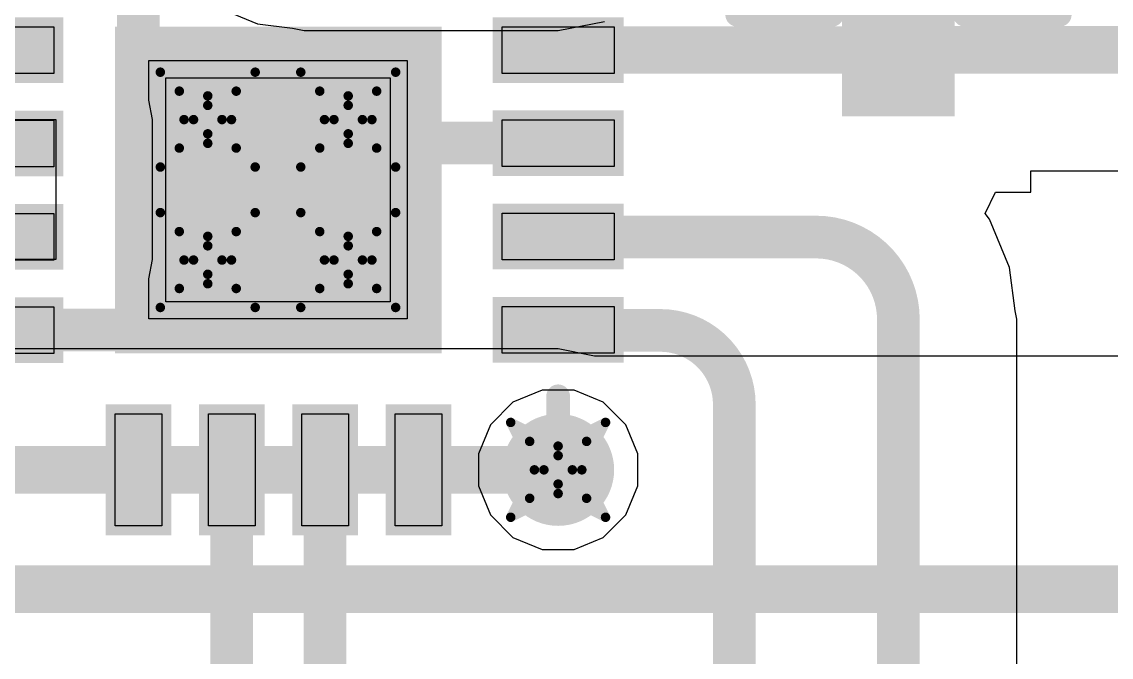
# Model space of a CAD drawing. Header units: inches. Extents: x -2 to 5376, y -4 to 5426.
# Drawn here: x 60.96 to 66.79, y 81.5 to 84.9 of the extents above; entities that cross this region are included whole.
import ezdxf

# ---------------------------------------------------------------- set-up
doc = ezdxf.new("R2010")
doc.units = ezdxf.units.IN
for name, color, linetype in [('Bottom Layer', 5, 'Continuous'), ('Drill Drawing', 1, 'Continuous'), ('Layer 1', 16, 'Continuous'), ('Layer 2', 76, 'Continuous'), ('Top Layer', 1, 'Continuous'), ('Top Overlay', 2, 'Continuous'), ('Top Paste', 8, 'Continuous'), ('Top Solder', 216, 'Continuous'), ('Via Holes', 16, 'Continuous')]:
    doc.layers.add(name, color=color, linetype=linetype)

# ---------------------------------------------------------------- blocks, each defined once
blk = doc.blocks.new('VQFN_16_3_3__25')
at = {"layer": 'Top Layer'}
for points in [[(-0.8729, 1.8), (-0.6229, 1.8), (-0.6229, 1.2), (-0.8729, 1.2)], [(-0.373, 1.8), (-0.123, 1.8), (-0.123, 1.2), (-0.373, 1.2)], [(0.1271, 1.8), (0.3771, 1.8), (0.3771, 1.2), (0.1271, 1.2)], [(0.627, 1.8), (0.877, 1.8), (0.877, 1.2), (0.627, 1.2)], [(-1.8, 0.6234), (-1.8, 0.8734), (-1.2, 0.8734), (-1.2, 0.6234)], [(1.8, 0.8734), (1.8, 0.6234), (1.2, 0.6234), (1.2, 0.8734)], [(-0.7501, 0.7499), (0.7499, 0.7499), (0.7499, -0.7501), (-0.7501, -0.7501)], [(-1.8, 0.1235), (-1.8, 0.3735), (-1.2, 0.3735), (-1.2, 0.1235)], [(1.8, 0.3751), (1.8, 0.1251), (1.2, 0.1251), (1.2, 0.3751)], [(-1.8, -0.3766), (-1.8, -0.1266), (-1.2, -0.1266), (-1.2, -0.3766)], [(1.8, -0.1251), (1.8, -0.3751), (1.2, -0.3751), (1.2, -0.1251)], [(-1.8, -0.8765), (-1.8, -0.6265), (-1.2, -0.6265), (-1.2, -0.8765)], [(1.8, -0.6249), (1.8, -0.8749), (1.2, -0.8749), (1.2, -0.6249)], [(-0.6229, -1.8), (-0.8729, -1.8), (-0.8729, -1.2), (-0.6229, -1.2)], [(-0.123, -1.8), (-0.373, -1.8), (-0.373, -1.2), (-0.123, -1.2)], [(0.3771, -1.8), (0.1271, -1.8), (0.1271, -1.2), (0.3771, -1.2)], [(0.877, -1.8), (0.627, -1.8), (0.627, -1.2), (0.877, -1.2)]]:
    blk.add_hatch(color=1, dxfattribs=at).paths.add_polyline_path(points)
at = {"layer": 'Top Solder'}
for points in [[(-0.9237, 1.8508), (-0.5721, 1.8508), (-0.5721, 1.1492), (-0.9237, 1.1492)], [(-0.4238, 1.8508), (-0.0722, 1.8508), (-0.0722, 1.1492), (-0.4238, 1.1492)], [(0.0763, 1.8508), (0.4279, 1.8508), (0.4279, 1.1492), (0.0763, 1.1492)], [(0.5762, 1.8508), (0.9278, 1.8508), (0.9278, 1.1492), (0.5762, 1.1492)], [(-1.8508, 0.5726), (-1.8508, 0.9242), (-1.1492, 0.9242), (-1.1492, 0.5726)], [(1.8508, 0.9242), (1.8508, 0.5726), (1.1492, 0.5726), (1.1492, 0.9242)], [(-0.8009, 0.8007), (0.8007, 0.8007), (0.8007, -0.8009), (-0.8009, -0.8009)], [(-1.8508, 0.0727), (-1.8508, 0.4243), (-1.1492, 0.4243), (-1.1492, 0.0727)], [(1.8508, 0.4259), (1.8508, 0.0743), (1.1492, 0.0743), (1.1492, 0.4259)], [(-1.8508, -0.4274), (-1.8508, -0.0758), (-1.1492, -0.0758), (-1.1492, -0.4274)], [(1.8508, -0.0743), (1.8508, -0.4259), (1.1492, -0.4259), (1.1492, -0.0743)], [(-1.8508, -0.9273), (-1.8508, -0.5757), (-1.1492, -0.5757), (-1.1492, -0.9273)], [(1.8508, -0.5741), (1.8508, -0.9257), (1.1492, -0.9257), (1.1492, -0.5741)], [(-0.5721, -1.8508), (-0.9237, -1.8508), (-0.9237, -1.1492), (-0.5721, -1.1492)], [(-0.0722, -1.8508), (-0.4238, -1.8508), (-0.4238, -1.1492), (-0.0722, -1.1492)], [(0.4279, -1.8508), (0.0763, -1.8508), (0.0763, -1.1492), (0.4279, -1.1492)], [(0.9278, -1.8508), (0.5762, -1.8508), (0.5762, -1.1492), (0.9278, -1.1492)]]:
    blk.add_hatch(color=216, dxfattribs=at).paths.add_polyline_path(points)
at = {"layer": 'Top Overlay', "const_width": 0.127}
for points in [[(-1.4999, 1.1046), (-1.4999, 1.4999)], [(-1.4999, 1.4999), (-1.1041, 1.4999)], [(1.1082, 1.4999), (1.5001, 1.4999)], [(1.5001, 1.1046), (1.5001, 1.4999)], [(-2.0334, 0.85), (-1.9318, 0.7484)], [(-2.0334, 0.6468), (-2.0334, 0.85)], [(-2.0334, 0.6468), (-1.9318, 0.7484)], [(-1.4999, -1.5001), (-1.4999, -1.1076)], [(1.5001, -1.5001), (1.5001, -1.1061)], [(-1.4999, -1.5001), (-1.1041, -1.5001)], [(1.1082, -1.5001), (1.5001, -1.5001)]]:
    blk.add_lwpolyline(points, dxfattribs=at)
at = {"layer": 'Top Overlay', "const_width": 0.0635}
for points in [[(-1.5316, 1.4999, 1), (-1.4681, 1.4999, 1)], [(-1.5316, 1.4999, 1), (-1.4681, 1.4999, 1)], [(-1.1358, 1.4999, 1), (-1.0723, 1.4999, 1)], [(1.0765, 1.4999, 1), (1.14, 1.4999, 1)], [(1.4684, 1.4999, 1), (1.5319, 1.4999, 1)], [(1.4684, 1.4999, 1), (1.5319, 1.4999, 1)], [(-1.5316, 1.1046, 1), (-1.4681, 1.1046, 1)], [(1.4684, 1.1046, 1), (1.5319, 1.1046, 1)], [(-2.0651, 0.85, 1), (-2.0016, 0.85, 1)], [(-2.0651, 0.85, 1), (-2.0016, 0.85, 1)], [(-1.9635, 0.7484, 1), (-1.9, 0.7484, 1)], [(-1.9635, 0.7484, 1), (-1.9, 0.7484, 1)], [(-2.0651, 0.6468, 1), (-2.0016, 0.6468, 1)], [(-2.0651, 0.6468, 1), (-2.0016, 0.6468, 1)], [(-1.5316, -1.1076, 1), (-1.4681, -1.1076, 1)], [(1.4684, -1.1061, 1), (1.5319, -1.1061, 1)], [(-1.5316, -1.5001, 1), (-1.4681, -1.5001, 1)], [(-1.5316, -1.5001, 1), (-1.4681, -1.5001, 1)], [(-1.1358, -1.5001, 1), (-1.0723, -1.5001, 1)], [(1.0765, -1.5001, 1), (1.14, -1.5001, 1)], [(1.4684, -1.5001, 1), (1.5319, -1.5001, 1)], [(1.4684, -1.5001, 1), (1.5319, -1.5001, 1)]]:
    blk.add_lwpolyline(points, format="xyb", close=True, dxfattribs=at)
at = {"layer": 'Top Paste'}
for p, q in [((-0.8729, 1.8), (-0.8729, 1.8)), ((-0.8729, 1.8), (-0.6229, 1.8)), ((-0.8729, 1.2), (-0.8729, 1.8)), ((-0.6229, 1.8), (-0.6229, 1.2)), ((-0.3729, 1.8), (-0.3729, 1.8)), ((-0.3729, 1.8), (-0.1229, 1.8)), ((-0.3729, 1.2), (-0.3729, 1.8)), ((-0.1229, 1.8), (-0.1229, 1.2)), ((0.1271, 1.8), (0.1271, 1.8)), ((0.1271, 1.8), (0.3771, 1.8)), ((0.1271, 1.2), (0.1271, 1.8)), ((0.3771, 1.8), (0.3771, 1.2)), ((0.6271, 1.8), (0.6271, 1.8)), ((0.6271, 1.8), (0.8771, 1.8)), ((0.6271, 1.2), (0.6271, 1.8)), ((0.8771, 1.8), (0.8771, 1.2)), ((-0.6229, 1.2), (-0.8729, 1.2)), ((-0.1229, 1.2), (-0.3729, 1.2)), ((0.3771, 1.2), (0.1271, 1.2)), ((0.8771, 1.2), (0.6271, 1.2)), ((-1.7999, 0.6235), (-1.7999, 0.8735)), ((-1.7999, 0.8735), (-1.1999, 0.8735)), ((-1.1999, 0.8735), (-1.1999, 0.6235)), ((1.2, 0.6235), (1.2, 0.8735)), ((1.2, 0.8735), (1.8, 0.8735)), ((1.8, 0.8735), (1.8, 0.8735)), ((1.8, 0.8735), (1.8, 0.6235)), ((-1.7999, 0.6235), (-1.7999, 0.6235)), ((-1.1999, 0.6235), (-1.7999, 0.6235)), ((-0.6, 0.6), (-0.6, 0.6)), ((-0.6, 0.6), (0.6, 0.6)), ((-0.6, -0.6), (-0.6, 0.6)), ((0.6, 0.6), (0.6, -0.6)), ((1.8, 0.6235), (1.2, 0.6235)), ((-1.8, 0.1235), (-1.8, 0.3735)), ((-1.8, 0.3735), (-1.2, 0.3735)), ((-1.2, 0.3735), (-1.2, 0.1235)), ((1.2, 0.125), (1.2, 0.375)), ((1.2, 0.375), (1.8, 0.375)), ((1.8, 0.375), (1.8, 0.375)), ((1.8, 0.375), (1.8, 0.125)), ((-1.8, 0.1235), (-1.8, 0.1235)), ((-1.2, 0.1235), (-1.8, 0.1235)), ((1.8, 0.125), (1.2, 0.125)), ((-1.7999, -0.3765), (-1.7999, -0.1265)), ((-1.7999, -0.1265), (-1.1999, -0.1265)), ((-1.1999, -0.1265), (-1.1999, -0.3765)), ((1.2, -0.375), (1.2, -0.125)), ((1.2, -0.125), (1.8, -0.125)), ((1.8, -0.125), (1.8, -0.125)), ((1.8, -0.125), (1.8, -0.375)), ((-1.7999, -0.3765), (-1.7999, -0.3765)), ((-1.1999, -0.3765), (-1.7999, -0.3765)), ((1.8, -0.375), (1.2, -0.375)), ((-1.7999, -0.8765), (-1.7999, -0.6265)), ((-1.7999, -0.6265), (-1.1999, -0.6265)), ((-1.1999, -0.6265), (-1.1999, -0.8765)), ((0.6, -0.6), (-0.6, -0.6)), ((1.2, -0.875), (1.2, -0.625)), ((1.2, -0.625), (1.8, -0.625)), ((1.8, -0.625), (1.8, -0.625)), ((1.8, -0.625), (1.8, -0.875)), ((1.8, -0.875), (1.2, -0.875)), ((-1.7999, -0.8765), (-1.7999, -0.8765)), ((-1.1999, -0.8765), (-1.7999, -0.8765)), ((-0.8729, -1.8), (-0.8729, -1.2)), ((-0.8729, -1.2), (-0.6229, -1.2)), ((-0.6229, -1.2), (-0.6229, -1.8)), ((-0.3729, -1.8), (-0.3729, -1.2)), ((-0.3729, -1.2), (-0.1229, -1.2)), ((-0.1229, -1.2), (-0.1229, -1.8)), ((0.1271, -1.8), (0.1271, -1.2)), ((0.1271, -1.2), (0.3771, -1.2)), ((0.3771, -1.2), (0.3771, -1.8)), ((0.6271, -1.8), (0.6271, -1.2)), ((0.6271, -1.2), (0.8771, -1.2)), ((0.8771, -1.2), (0.8771, -1.8)), ((-0.6229, -1.8), (-0.8729, -1.8)), ((-0.6229, -1.8), (-0.6229, -1.8)), ((-0.1229, -1.8), (-0.3729, -1.8)), ((-0.1229, -1.8), (-0.1229, -1.8)), ((0.3771, -1.8), (0.1271, -1.8)), ((0.3771, -1.8), (0.3771, -1.8)), ((0.8771, -1.8), (0.6271, -1.8)), ((0.8771, -1.8), (0.8771, -1.8))]:
    blk.add_line(p, q, dxfattribs=at)
blk = doc.blocks.new('SOT_523_89')
at = {"layer": 'Top Layer'}
for points in [[(-0.2, 0.9), (0.2, 0.9), (0.2, 0.39), (-0.2, 0.39)], [(-0.7, -0.39), (-0.3, -0.39), (-0.3, -0.9), (-0.7, -0.9)], [(0.3, -0.39), (0.7, -0.39), (0.7, -0.9), (0.3, -0.9)]]:
    blk.add_hatch(color=1, dxfattribs=at).paths.add_polyline_path(points)
at = {"layer": 'Top Paste'}
for points in [[(-0.2, 0.9), (0.2, 0.9), (0.2, 0.39), (-0.2, 0.39)], [(-0.7, -0.39), (-0.3, -0.39), (-0.3, -0.9), (-0.7, -0.9)], [(0.3, -0.39), (0.7, -0.39), (0.7, -0.9), (0.3, -0.9)]]:
    blk.add_hatch(color=8, dxfattribs=at).paths.add_polyline_path(points)
at = {"layer": 'Top Solder'}
for points in [[(-0.3016, 1.0016), (0.3016, 1.0016), (0.3016, 0.2884), (-0.3016, 0.2884)], [(-0.8016, -0.2884), (-0.1984, -0.2884), (-0.1984, -1.0016), (-0.8016, -1.0016)], [(0.1984, -0.2884), (0.8016, -0.2884), (0.8016, -1.0016), (0.1984, -1.0016)]]:
    blk.add_hatch(color=216, dxfattribs=at).paths.add_polyline_path(points)
at = {"layer": 'Top Overlay', "const_width": 0.127}
for points in [[(-0.3556, 0.4572), (-0.8636, 0.4572)], [(-0.8636, 0.4572), (-0.8636, -0.2286)], [(0.8636, 0.4572), (0.3556, 0.4572)], [(0.8636, 0.4572), (0.8636, -0.2286)], [(0.1016, -0.4318), (-0.1016, -0.4318)], [(-0.9652, -0.508), (-0.9652, -0.762)], [(-0.8382, -0.635), (-0.9652, -0.508)], [(-0.8382, -0.635), (-0.9652, -0.762)]]:
    blk.add_lwpolyline(points, dxfattribs=at)
at = {"layer": 'Top Overlay', "const_width": 0.0635}
for points in [[(-0.8953, 0.4572, 1), (-0.8318, 0.4572, 1)], [(-0.8953, 0.4572, 1), (-0.8318, 0.4572, 1)], [(-0.3873, 0.4572, 1), (-0.3238, 0.4572, 1)], [(0.3238, 0.4572, 1), (0.3873, 0.4572, 1)], [(0.8318, 0.4572, 1), (0.8953, 0.4572, 1)], [(0.8318, 0.4572, 1), (0.8953, 0.4572, 1)], [(-0.8953, -0.2286, 1), (-0.8318, -0.2286, 1)], [(0.8318, -0.2286, 1), (0.8953, -0.2286, 1)], [(-0.1333, -0.4318, 1), (-0.0698, -0.4318, 1)], [(0.0698, -0.4318, 1), (0.1333, -0.4318, 1)], [(-0.997, -0.508, 1), (-0.9334, -0.508, 1)], [(-0.997, -0.508, 1), (-0.9334, -0.508, 1)], [(-0.87, -0.635, 1), (-0.8065, -0.635, 1)], [(-0.87, -0.635, 1), (-0.8065, -0.635, 1)], [(-0.997, -0.762, 1), (-0.9334, -0.762, 1)], [(-0.997, -0.762, 1), (-0.9334, -0.762, 1)]]:
    blk.add_lwpolyline(points, format="xyb", close=True, dxfattribs=at)

msp = doc.modelspace()

# ---------------------------------------------------------------- hatches: boundary and pattern name
at = {"layer": 'Bottom Layer'}
h = msp.add_hatch(color=5, dxfattribs=at)
edge = h.paths.add_edge_path()
edge.add_arc((61.9537, 84.3761), 0.3, 0, 360)
h = msp.add_hatch(color=5, dxfattribs=at)
edge = h.paths.add_edge_path()
edge.add_arc((62.7058, 84.3761), 0.3, 0, 360)
h = msp.add_hatch(color=5, dxfattribs=at)
edge = h.paths.add_edge_path()
edge.add_arc((61.9537, 83.6239), 0.3, 0, 360)
h = msp.add_hatch(color=5, dxfattribs=at)
edge = h.paths.add_edge_path()
edge.add_arc((62.7058, 83.6239), 0.3, 0, 360)
h = msp.add_hatch(color=5, dxfattribs=at)
edge = h.paths.add_edge_path()
edge.add_arc((63.83, 82.5001), 0.3, 0, 360)
at = {"layer": 'Layer 1'}
h = msp.add_hatch(color=16, dxfattribs=at)
edge = h.paths.add_edge_path()
edge.add_arc((61.9537, 84.3761), 0.3, 0, 360)
h = msp.add_hatch(color=16, dxfattribs=at)
edge = h.paths.add_edge_path()
edge.add_arc((62.7058, 84.3761), 0.3, 0, 360)
h = msp.add_hatch(color=16, dxfattribs=at)
edge = h.paths.add_edge_path()
edge.add_arc((61.9537, 83.6239), 0.3, 0, 360)
h = msp.add_hatch(color=16, dxfattribs=at)
edge = h.paths.add_edge_path()
edge.add_arc((62.7058, 83.6239), 0.3, 0, 360)
h = msp.add_hatch(color=16, dxfattribs=at)
edge = h.paths.add_edge_path()
edge.add_arc((63.83, 82.5001), 0.3, 0, 360)
at = {"layer": 'Layer 2'}
h = msp.add_hatch(color=76, dxfattribs=at)
edge = h.paths.add_edge_path()
edge.add_arc((61.9537, 84.3761), 0.3, 0, 360)
h = msp.add_hatch(color=76, dxfattribs=at)
edge = h.paths.add_edge_path()
edge.add_arc((62.7058, 84.3761), 0.3, 0, 360)
h = msp.add_hatch(color=76, dxfattribs=at)
edge = h.paths.add_edge_path()
edge.add_arc((61.9537, 83.6239), 0.3, 0, 360)
h = msp.add_hatch(color=76, dxfattribs=at)
edge = h.paths.add_edge_path()
edge.add_arc((62.7058, 83.6239), 0.3, 0, 360)
h = msp.add_hatch(color=76, dxfattribs=at)
edge = h.paths.add_edge_path()
edge.add_arc((63.83, 82.5001), 0.3, 0, 360)
at = {"layer": 'Top Layer'}
msp.add_hatch(color=1, dxfattribs=at).paths.add_polyline_path([(61.457, 83.1237), (63.2068, 83.1237), (63.2068, 84.8735), (61.457, 84.8735)])
h = msp.add_hatch(color=1, dxfattribs=at)
edge = h.paths.add_edge_path()
edge.add_arc((61.9537, 84.3761), 0.3, 0, 360)
h = msp.add_hatch(color=1, dxfattribs=at)
edge = h.paths.add_edge_path()
edge.add_arc((62.7058, 84.3761), 0.3, 0, 360)
h = msp.add_hatch(color=1, dxfattribs=at)
edge = h.paths.add_edge_path()
edge.add_arc((61.9537, 83.6239), 0.3, 0, 360)
h = msp.add_hatch(color=1, dxfattribs=at)
edge = h.paths.add_edge_path()
edge.add_arc((62.7058, 83.6239), 0.3, 0, 360)
h = msp.add_hatch(color=1, dxfattribs=at)
edge = h.paths.add_edge_path()
edge.add_arc((63.83, 82.5001), 0.3, 0, 360)
at = {"layer": 'Via Holes'}
h = msp.add_hatch(color=7, dxfattribs=at)
edge = h.paths.add_edge_path()
edge.add_arc((61.9537, 84.3761), 0.15, 0, 360)
h = msp.add_hatch(color=7, dxfattribs=at)
edge = h.paths.add_edge_path()
edge.add_arc((62.7058, 84.3761), 0.15, 0, 360)
h = msp.add_hatch(color=7, dxfattribs=at)
edge = h.paths.add_edge_path()
edge.add_arc((61.9537, 83.6239), 0.15, 0, 360)
h = msp.add_hatch(color=7, dxfattribs=at)
edge = h.paths.add_edge_path()
edge.add_arc((62.7058, 83.6239), 0.15, 0, 360)
h = msp.add_hatch(color=7, dxfattribs=at)
edge = h.paths.add_edge_path()
edge.add_arc((63.83, 82.5001), 0.15, 0, 360)

# ---------------------------------------------------------------- linework, layer by layer
at = {"layer": 'Bottom Layer'}
for p, q in [((61.9868, 84.9861), (62.2196, 84.8897)), ((62.2196, 84.8897), (62.4072, 84.865)), ((63.83, 84.8526), (64.0778, 84.9019)), ((62.4072, 84.865), (62.4694, 84.8526)), ((62.4694, 84.8526), (63.83, 84.8526)), ((63.83, 83.1475), (53.2944, 83.1475)), ((64.0245, 83.1088), (63.83, 83.1475)), ((64.568, 83.1088), (64.0245, 83.1088)), ((69.3576, 83.1088), (64.568, 83.1088))]:
    msp.add_line(p, q, dxfattribs=at)
at = {"layer": 'Bottom Layer', "const_width": 0.254}
for points in [[(53.2944, 82.5), (63.83, 82.5)], [(57.1039, 81.861), (69.5249, 81.861)]]:
    msp.add_lwpolyline(points, dxfattribs=at)
at = {"layer": 'Bottom Layer', "const_width": 0.127}
msp.add_lwpolyline([(63.7665, 82.5, 1), (63.8935, 82.5, 1)], format="xyb", close=True, dxfattribs=at)
at = {"layer": 'Drill Drawing', "const_width": 0.0508}
for points in [[(61.6997, 84.6301), (61.9537, 84.5031)], [(61.6997, 84.6301), (61.8267, 84.3761)], [(61.9537, 84.5031), (62.2077, 84.6301)], [(62.0807, 84.3761), (62.2077, 84.6301)], [(62.4518, 84.6301), (62.7058, 84.5031)], [(62.4518, 84.6301), (62.5788, 84.3761)], [(62.7058, 84.5031), (62.9598, 84.6301)], [(62.8328, 84.3761), (62.9598, 84.6301)], [(61.8013, 84.5285), (61.9537, 84.4523)], [(61.8013, 84.5285), (61.8775, 84.3761)], [(61.9537, 84.4523), (62.1061, 84.5285)], [(62.0299, 84.3761), (62.1061, 84.5285)], [(62.5534, 84.5285), (62.7058, 84.4523)], [(62.5534, 84.5285), (62.6296, 84.3761)], [(62.7058, 84.4523), (62.8582, 84.5285)], [(62.782, 84.3761), (62.8582, 84.5285)], [(61.6997, 84.1221), (61.8267, 84.3761)], [(61.8013, 84.2237), (61.8775, 84.3761)], [(62.0299, 84.3761), (62.1061, 84.2237)], [(62.0807, 84.3761), (62.2077, 84.1221)], [(62.4518, 84.1221), (62.5788, 84.3761)], [(62.5534, 84.2237), (62.6296, 84.3761)], [(62.782, 84.3761), (62.8582, 84.2237)], [(62.8328, 84.3761), (62.9598, 84.1221)], [(61.8013, 84.2237), (61.9537, 84.2999)], [(61.9537, 84.2999), (62.1061, 84.2237)], [(62.5534, 84.2237), (62.7058, 84.2999)], [(62.7058, 84.2999), (62.8582, 84.2237)], [(61.6997, 84.1221), (61.9537, 84.2491)], [(61.9537, 84.2491), (62.2077, 84.1221)], [(62.4518, 84.1221), (62.7058, 84.2491)], [(62.7058, 84.2491), (62.9598, 84.1221)], [(61.6997, 83.8779), (61.9537, 83.7509)], [(61.6997, 83.8779), (61.8267, 83.6239)], [(61.9537, 83.7509), (62.2077, 83.8779)], [(62.0807, 83.6239), (62.2077, 83.8779)], [(62.4518, 83.8779), (62.7058, 83.7509)], [(62.4518, 83.8779), (62.5788, 83.6239)], [(62.7058, 83.7509), (62.9598, 83.8779)], [(62.8328, 83.6239), (62.9598, 83.8779)], [(61.8013, 83.7763), (61.9537, 83.7001)], [(61.8013, 83.7763), (61.8775, 83.6239)], [(61.9537, 83.7001), (62.1061, 83.7763)], [(62.0299, 83.6239), (62.1061, 83.7763)], [(62.5534, 83.7763), (62.7058, 83.7001)], [(62.5534, 83.7763), (62.6296, 83.6239)], [(62.7058, 83.7001), (62.8582, 83.7763)], [(62.782, 83.6239), (62.8582, 83.7763)], [(61.6997, 83.3699), (61.8267, 83.6239)], [(61.8013, 83.4715), (61.8775, 83.6239)], [(62.0299, 83.6239), (62.1061, 83.4715)], [(62.0807, 83.6239), (62.2077, 83.3699)], [(62.4518, 83.3699), (62.5788, 83.6239)], [(62.5534, 83.4715), (62.6296, 83.6239)], [(62.782, 83.6239), (62.8582, 83.4715)], [(62.8328, 83.6239), (62.9598, 83.3699)], [(61.8013, 83.4715), (61.9537, 83.5477)], [(61.9537, 83.5477), (62.1061, 83.4715)], [(62.5534, 83.4715), (62.7058, 83.5477)], [(62.7058, 83.5477), (62.8582, 83.4715)], [(61.6997, 83.3699), (61.9537, 83.4969)], [(61.9537, 83.4969), (62.2077, 83.3699)], [(62.4518, 83.3699), (62.7058, 83.4969)], [(62.7058, 83.4969), (62.9598, 83.3699)], [(63.576, 82.7541), (63.83, 82.6271)], [(63.576, 82.7541), (63.703, 82.5001)], [(63.83, 82.6271), (64.084, 82.7541)], [(63.957, 82.5001), (64.084, 82.7541)], [(63.6776, 82.6525), (63.83, 82.5763)], [(63.6776, 82.6525), (63.7538, 82.5001)], [(63.83, 82.5763), (63.9824, 82.6525)], [(63.9062, 82.5001), (63.9824, 82.6525)], [(63.576, 82.2461), (63.703, 82.5001)], [(63.6776, 82.3477), (63.7538, 82.5001)], [(63.9062, 82.5001), (63.9824, 82.3477)], [(63.957, 82.5001), (64.084, 82.2461)], [(63.6776, 82.3477), (63.83, 82.4239)], [(63.83, 82.4239), (63.9824, 82.3477)], [(63.576, 82.2461), (63.83, 82.3731)], [(63.83, 82.3731), (64.084, 82.2461)]]:
    msp.add_lwpolyline(points, dxfattribs=at)
at = {"layer": 'Drill Drawing', "const_width": 0.0254}
for points in [[(61.687, 84.6301, 1), (61.7124, 84.6301, 1)], [(61.687, 84.6301, 1), (61.7124, 84.6301, 1)], [(62.195, 84.6301, 1), (62.2204, 84.6301, 1)], [(62.195, 84.6301, 1), (62.2204, 84.6301, 1)], [(62.4391, 84.6301, 1), (62.4645, 84.6301, 1)], [(62.4391, 84.6301, 1), (62.4645, 84.6301, 1)], [(62.9471, 84.6301, 1), (62.9725, 84.6301, 1)], [(62.9471, 84.6301, 1), (62.9725, 84.6301, 1)], [(61.7886, 84.5285, 1), (61.814, 84.5285, 1)], [(61.7886, 84.5285, 1), (61.814, 84.5285, 1)], [(62.0934, 84.5285, 1), (62.1188, 84.5285, 1)], [(62.0934, 84.5285, 1), (62.1188, 84.5285, 1)], [(62.5407, 84.5285, 1), (62.5661, 84.5285, 1)], [(62.5407, 84.5285, 1), (62.5661, 84.5285, 1)], [(62.8455, 84.5285, 1), (62.8709, 84.5285, 1)], [(62.8455, 84.5285, 1), (62.8709, 84.5285, 1)], [(61.941, 84.5031, 1), (61.9664, 84.5031, 1)], [(61.941, 84.5031, 1), (61.9664, 84.5031, 1)], [(62.6931, 84.5031, 1), (62.7185, 84.5031, 1)], [(62.6931, 84.5031, 1), (62.7185, 84.5031, 1)], [(61.941, 84.4523, 1), (61.9664, 84.4523, 1)], [(61.941, 84.4523, 1), (61.9664, 84.4523, 1)], [(62.6931, 84.4523, 1), (62.7185, 84.4523, 1)], [(62.6931, 84.4523, 1), (62.7185, 84.4523, 1)], [(61.814, 84.3761, 1), (61.8394, 84.3761, 1)], [(61.814, 84.3761, 1), (61.8394, 84.3761, 1)], [(61.8648, 84.3761, 1), (61.8902, 84.3761, 1)], [(61.8648, 84.3761, 1), (61.8902, 84.3761, 1)], [(62.0172, 84.3761, 1), (62.0426, 84.3761, 1)], [(62.0172, 84.3761, 1), (62.0426, 84.3761, 1)], [(62.068, 84.3761, 1), (62.0934, 84.3761, 1)], [(62.068, 84.3761, 1), (62.0934, 84.3761, 1)], [(62.5661, 84.3761, 1), (62.5915, 84.3761, 1)], [(62.5661, 84.3761, 1), (62.5915, 84.3761, 1)], [(62.6169, 84.3761, 1), (62.6423, 84.3761, 1)], [(62.6169, 84.3761, 1), (62.6423, 84.3761, 1)], [(62.7693, 84.3761, 1), (62.7947, 84.3761, 1)], [(62.7693, 84.3761, 1), (62.7947, 84.3761, 1)], [(62.8201, 84.3761, 1), (62.8455, 84.3761, 1)], [(62.8201, 84.3761, 1), (62.8455, 84.3761, 1)], [(61.941, 84.2999, 1), (61.9664, 84.2999, 1)], [(61.941, 84.2999, 1), (61.9664, 84.2999, 1)], [(62.6931, 84.2999, 1), (62.7185, 84.2999, 1)], [(62.6931, 84.2999, 1), (62.7185, 84.2999, 1)], [(61.7886, 84.2237, 1), (61.814, 84.2237, 1)], [(61.7886, 84.2237, 1), (61.814, 84.2237, 1)], [(61.941, 84.2491, 1), (61.9664, 84.2491, 1)], [(61.941, 84.2491, 1), (61.9664, 84.2491, 1)], [(62.0934, 84.2237, 1), (62.1188, 84.2237, 1)], [(62.0934, 84.2237, 1), (62.1188, 84.2237, 1)], [(62.5407, 84.2237, 1), (62.5661, 84.2237, 1)], [(62.5407, 84.2237, 1), (62.5661, 84.2237, 1)], [(62.6931, 84.2491, 1), (62.7185, 84.2491, 1)], [(62.6931, 84.2491, 1), (62.7185, 84.2491, 1)], [(62.8455, 84.2237, 1), (62.8709, 84.2237, 1)], [(62.8455, 84.2237, 1), (62.8709, 84.2237, 1)], [(61.687, 84.1221, 1), (61.7124, 84.1221, 1)], [(61.687, 84.1221, 1), (61.7124, 84.1221, 1)], [(62.195, 84.1221, 1), (62.2204, 84.1221, 1)], [(62.195, 84.1221, 1), (62.2204, 84.1221, 1)], [(62.4391, 84.1221, 1), (62.4645, 84.1221, 1)], [(62.4391, 84.1221, 1), (62.4645, 84.1221, 1)], [(62.9471, 84.1221, 1), (62.9725, 84.1221, 1)], [(62.9471, 84.1221, 1), (62.9725, 84.1221, 1)], [(61.687, 83.8779, 1), (61.7124, 83.8779, 1)], [(61.687, 83.8779, 1), (61.7124, 83.8779, 1)], [(62.195, 83.8779, 1), (62.2204, 83.8779, 1)], [(62.195, 83.8779, 1), (62.2204, 83.8779, 1)], [(62.4391, 83.8779, 1), (62.4645, 83.8779, 1)], [(62.4391, 83.8779, 1), (62.4645, 83.8779, 1)], [(62.9471, 83.8779, 1), (62.9725, 83.8779, 1)], [(62.9471, 83.8779, 1), (62.9725, 83.8779, 1)], [(61.7886, 83.7763, 1), (61.814, 83.7763, 1)], [(61.7886, 83.7763, 1), (61.814, 83.7763, 1)], [(62.0934, 83.7763, 1), (62.1188, 83.7763, 1)], [(62.0934, 83.7763, 1), (62.1188, 83.7763, 1)], [(62.5407, 83.7763, 1), (62.5661, 83.7763, 1)], [(62.5407, 83.7763, 1), (62.5661, 83.7763, 1)], [(62.8455, 83.7763, 1), (62.8709, 83.7763, 1)], [(62.8455, 83.7763, 1), (62.8709, 83.7763, 1)], [(61.941, 83.7509, 1), (61.9664, 83.7509, 1)], [(61.941, 83.7509, 1), (61.9664, 83.7509, 1)], [(61.941, 83.7001, 1), (61.9664, 83.7001, 1)], [(61.941, 83.7001, 1), (61.9664, 83.7001, 1)], [(62.6931, 83.7509, 1), (62.7185, 83.7509, 1)], [(62.6931, 83.7509, 1), (62.7185, 83.7509, 1)], [(62.6931, 83.7001, 1), (62.7185, 83.7001, 1)], [(62.6931, 83.7001, 1), (62.7185, 83.7001, 1)], [(61.814, 83.6239, 1), (61.8394, 83.6239, 1)], [(61.814, 83.6239, 1), (61.8394, 83.6239, 1)], [(61.8648, 83.6239, 1), (61.8902, 83.6239, 1)], [(61.8648, 83.6239, 1), (61.8902, 83.6239, 1)], [(62.0172, 83.6239, 1), (62.0426, 83.6239, 1)], [(62.0172, 83.6239, 1), (62.0426, 83.6239, 1)], [(62.068, 83.6239, 1), (62.0934, 83.6239, 1)], [(62.068, 83.6239, 1), (62.0934, 83.6239, 1)], [(62.5661, 83.6239, 1), (62.5915, 83.6239, 1)], [(62.5661, 83.6239, 1), (62.5915, 83.6239, 1)], [(62.6169, 83.6239, 1), (62.6423, 83.6239, 1)], [(62.6169, 83.6239, 1), (62.6423, 83.6239, 1)], [(62.7693, 83.6239, 1), (62.7947, 83.6239, 1)], [(62.7693, 83.6239, 1), (62.7947, 83.6239, 1)], [(62.8201, 83.6239, 1), (62.8455, 83.6239, 1)], [(62.8201, 83.6239, 1), (62.8455, 83.6239, 1)], [(61.941, 83.5477, 1), (61.9664, 83.5477, 1)], [(61.941, 83.5477, 1), (61.9664, 83.5477, 1)], [(62.6931, 83.5477, 1), (62.7185, 83.5477, 1)], [(62.6931, 83.5477, 1), (62.7185, 83.5477, 1)], [(61.7886, 83.4715, 1), (61.814, 83.4715, 1)], [(61.7886, 83.4715, 1), (61.814, 83.4715, 1)], [(61.941, 83.4969, 1), (61.9664, 83.4969, 1)], [(61.941, 83.4969, 1), (61.9664, 83.4969, 1)], [(62.0934, 83.4715, 1), (62.1188, 83.4715, 1)], [(62.0934, 83.4715, 1), (62.1188, 83.4715, 1)], [(62.5407, 83.4715, 1), (62.5661, 83.4715, 1)], [(62.5407, 83.4715, 1), (62.5661, 83.4715, 1)], [(62.6931, 83.4969, 1), (62.7185, 83.4969, 1)], [(62.6931, 83.4969, 1), (62.7185, 83.4969, 1)], [(62.8455, 83.4715, 1), (62.8709, 83.4715, 1)], [(62.8455, 83.4715, 1), (62.8709, 83.4715, 1)], [(61.687, 83.3699, 1), (61.7124, 83.3699, 1)], [(61.687, 83.3699, 1), (61.7124, 83.3699, 1)], [(62.195, 83.3699, 1), (62.2204, 83.3699, 1)], [(62.195, 83.3699, 1), (62.2204, 83.3699, 1)], [(62.4391, 83.3699, 1), (62.4645, 83.3699, 1)], [(62.4391, 83.3699, 1), (62.4645, 83.3699, 1)], [(62.9471, 83.3699, 1), (62.9725, 83.3699, 1)], [(62.9471, 83.3699, 1), (62.9725, 83.3699, 1)], [(63.5633, 82.7541, 1), (63.5887, 82.7541, 1)], [(63.5633, 82.7541, 1), (63.5887, 82.7541, 1)], [(64.0713, 82.7541, 1), (64.0967, 82.7541, 1)], [(64.0713, 82.7541, 1), (64.0967, 82.7541, 1)], [(63.6649, 82.6525, 1), (63.6903, 82.6525, 1)], [(63.6649, 82.6525, 1), (63.6903, 82.6525, 1)], [(63.9697, 82.6525, 1), (63.9951, 82.6525, 1)], [(63.9697, 82.6525, 1), (63.9951, 82.6525, 1)], [(63.8173, 82.6271, 1), (63.8427, 82.6271, 1)], [(63.8173, 82.6271, 1), (63.8427, 82.6271, 1)], [(63.8173, 82.5763, 1), (63.8427, 82.5763, 1)], [(63.8173, 82.5763, 1), (63.8427, 82.5763, 1)], [(63.6903, 82.5001, 1), (63.7157, 82.5001, 1)], [(63.6903, 82.5001, 1), (63.7157, 82.5001, 1)], [(63.7411, 82.5001, 1), (63.7665, 82.5001, 1)], [(63.7411, 82.5001, 1), (63.7665, 82.5001, 1)], [(63.8935, 82.5001, 1), (63.9189, 82.5001, 1)], [(63.8935, 82.5001, 1), (63.9189, 82.5001, 1)], [(63.9443, 82.5001, 1), (63.9697, 82.5001, 1)], [(63.9443, 82.5001, 1), (63.9697, 82.5001, 1)], [(63.8173, 82.4239, 1), (63.8427, 82.4239, 1)], [(63.8173, 82.4239, 1), (63.8427, 82.4239, 1)], [(63.8173, 82.3731, 1), (63.8427, 82.3731, 1)], [(63.8173, 82.3731, 1), (63.8427, 82.3731, 1)], [(63.6649, 82.3477, 1), (63.6903, 82.3477, 1)], [(63.6649, 82.3477, 1), (63.6903, 82.3477, 1)], [(63.9697, 82.3477, 1), (63.9951, 82.3477, 1)], [(63.9697, 82.3477, 1), (63.9951, 82.3477, 1)], [(63.5633, 82.2461, 1), (63.5887, 82.2461, 1)], [(63.5633, 82.2461, 1), (63.5887, 82.2461, 1)], [(64.0713, 82.2461, 1), (64.0967, 82.2461, 1)], [(64.0713, 82.2461, 1), (64.0967, 82.2461, 1)]]:
    msp.add_lwpolyline(points, format="xyb", close=True, dxfattribs=at)
at = {"layer": 'Layer 1'}
for p, q in [((63.7451, 82.9271), (63.5881, 82.8621)), ((63.915, 82.9271), (63.7451, 82.9271)), ((64.0719, 82.8621), (63.915, 82.9271)), ((63.5881, 82.8621), (63.468, 82.742)), ((64.192, 82.742), (64.0719, 82.8621)), ((63.468, 82.742), (63.403, 82.5851)), ((64.257, 82.5851), (64.192, 82.742)), ((63.403, 82.5851), (63.403, 82.4152)), ((64.257, 82.4152), (64.257, 82.5851)), ((63.403, 82.4152), (63.468, 82.2583)), ((64.192, 82.2583), (64.257, 82.4152)), ((63.468, 82.2583), (63.5881, 82.1381)), ((64.0719, 82.1381), (64.192, 82.2583)), ((63.5881, 82.1381), (63.7451, 82.0731)), ((63.915, 82.0731), (64.0719, 82.1381)), ((63.7451, 82.0731), (63.915, 82.0731))]:
    msp.add_line(p, q, dxfattribs=at)
at = {"layer": 'Layer 2'}
for p, q in [((63.7451, 82.9271), (63.5881, 82.8621)), ((63.915, 82.9271), (63.7451, 82.9271)), ((64.0719, 82.8621), (63.915, 82.9271)), ((63.5881, 82.8621), (63.468, 82.742)), ((64.192, 82.742), (64.0719, 82.8621)), ((63.468, 82.742), (63.403, 82.5851)), ((64.257, 82.5851), (64.192, 82.742)), ((63.403, 82.5851), (63.403, 82.4152)), ((64.257, 82.4152), (64.257, 82.5851)), ((63.403, 82.4152), (63.468, 82.2583)), ((64.192, 82.2583), (64.257, 82.4152)), ((63.468, 82.2583), (63.5881, 82.1381)), ((64.0719, 82.1381), (64.192, 82.2583)), ((63.5881, 82.1381), (63.7451, 82.0731)), ((63.915, 82.0731), (64.0719, 82.1381)), ((63.7451, 82.0731), (63.915, 82.0731))]:
    msp.add_line(p, q, dxfattribs=at)
at = {"layer": 'Top Layer'}
for p, q in [((61.6379, 84.4801), (61.6379, 84.6921)), ((61.6379, 84.6921), (63.0219, 84.6921)), ((63.0219, 84.6921), (63.0219, 84.1155)), ((61.6584, 84.3767), (61.6379, 84.4801)), ((59.9533, 84.3767), (61.1405, 84.3767)), ((61.1405, 84.3767), (61.1405, 83.6266)), ((61.6584, 83.6266), (61.6584, 84.3767)), ((63.0219, 84.1155), (63.0219, 83.8832)), ((66.3607, 83.987), (66.3607, 84.1026)), ((66.3607, 84.1026), (67.1139, 84.1026)), ((66.1165, 83.8731), (66.1727, 83.987)), ((66.1727, 83.987), (66.3607, 83.987)), ((63.0219, 83.8832), (63.0219, 83.3081)), ((66.14, 83.8425), (66.1165, 83.8731)), ((66.2471, 83.584), (66.14, 83.8425)), ((61.1405, 83.6266), (58.8406, 83.6266)), ((61.6379, 83.5232), (61.6584, 83.6266)), ((66.2777, 83.3515), (66.2471, 83.584)), ((61.6379, 83.3081), (61.6379, 83.5232)), ((66.2867, 83.3065), (66.2777, 83.3515)), ((63.0219, 83.3081), (61.6379, 83.3081)), ((66.2867, 78.844), (66.2867, 83.3065))]:
    msp.add_line(p, q, dxfattribs=at)
for points, const_width in [([(61.582, 84.7478), (61.582, 85.5001)], 0.2286), ([(63.8299, 84.7485), (65.6527, 84.7485)], 0.254), ([(65.6527, 84.75), (67.1139, 84.75)], 0.254), ([(65.6527, 84.7485), (65.6527, 84.75)], 0.254), ([(62.3297, 84), (62.5799, 84.2502)], 0.2286), ([(62.5799, 84.2502), (63.8299, 84.2502)], 0.2286), ([(63.8193, 83.747), (65.2117, 83.747)], 0.2286), ([(65.6522, 78.844), (65.6522, 83.3065)], 0.2286), ([(60.8299, 83.2487), (61.5822, 83.2487)], 0.2286), ([(63.8193, 83.2471), (64.3764, 83.2471)], 0.2286), ([(64.7736, 79.933), (64.7736, 82.8499)], 0.2286), ([(60.5886, 82.5001), (61.5648, 82.5001)], 0.254), ([(62.0818, 80.971), (62.0818, 82.5001)], 0.2286), ([(62.582, 81.1889), (62.582, 82.5001)], 0.2286), ([(63.094, 82.5001), (63.83, 82.5001)], 0.254)]:
    msp.add_lwpolyline(points, dxfattribs=dict(at, const_width=const_width))
for points, const_width in [([(61.5248, 84.7478, 1), (61.6391, 84.7478, 1)], 0.1143), ([(61.5248, 84.7478, 1), (61.6391, 84.7478, 1)], 0.1143), ([(63.7664, 84.7485, 1), (63.8934, 84.7485, 1)], 0.127), ([(65.5892, 84.75, 1), (65.7162, 84.75, 1)], 0.127), ([(65.5892, 84.75, 1), (65.7162, 84.75, 1)], 0.127), ([(65.5892, 84.7485, 1), (65.7162, 84.7485, 1)], 0.127), ([(65.5892, 84.7485, 1), (65.7162, 84.7485, 1)], 0.127), ([(62.5228, 84.2502, 1), (62.6371, 84.2502, 1)], 0.1143), ([(62.5228, 84.2502, 1), (62.6371, 84.2502, 1)], 0.1143), ([(62.5228, 84.2502, 1), (62.6371, 84.2502, 1)], 0.1143), ([(63.7727, 84.2502, 1), (63.887, 84.2502, 1)], 0.1143), ([(62.2726, 84, 1), (62.3869, 84, 1)], 0.1143), ([(62.2726, 84, 1), (62.3869, 84, 1)], 0.1143), ([(62.2726, 84, 1), (62.3869, 84, 1)], 0.1143), ([(63.7621, 83.747, 1), (63.8764, 83.747, 1)], 0.1143), ([(65.1545, 83.747, 1), (65.2688, 83.747, 1)], 0.1143), ([(65.1545, 83.747, 1), (65.2688, 83.747, 1)], 0.1143), ([(65.595, 83.3065, 1), (65.7093, 83.3065, 1)], 0.1143), ([(65.595, 83.3065, 1), (65.7093, 83.3065, 1)], 0.1143), ([(61.5251, 83.2487, 1), (61.6394, 83.2487, 1)], 0.1143), ([(63.7621, 83.2471, 1), (63.8764, 83.2471, 1)], 0.1143), ([(64.3192, 83.2471, 1), (64.4335, 83.2471, 1)], 0.1143), ([(64.3192, 83.2471, 1), (64.4335, 83.2471, 1)], 0.1143), ([(64.7165, 82.8499, 1), (64.8308, 82.8499, 1)], 0.1143), ([(64.7165, 82.8499, 1), (64.8308, 82.8499, 1)], 0.1143), ([(61.5013, 82.5001, 1), (61.6283, 82.5001, 1)], 0.127), ([(62.0247, 82.5001, 1), (62.139, 82.5001, 1)], 0.1143), ([(62.5248, 82.5001, 1), (62.6391, 82.5001, 1)], 0.1143), ([(63.0305, 82.5001, 1), (63.1575, 82.5001, 1)], 0.127), ([(63.7665, 82.5001, 1), (63.8935, 82.5001, 1)], 0.127)]:
    msp.add_lwpolyline(points, format="xyb", close=True, dxfattribs=dict(at, const_width=const_width))
at = {"layer": 'Top Layer', "const_width": 0.2286}
for points in [[(62.3297, 84, -0.414213), (61.582, 84.7478)], [(62.3297, 84, -0.414214), (62.5799, 84.2502)], [(65.2117, 83.747, -0.414214), (65.6522, 83.3065)], [(64.3764, 83.2471, -0.414214), (64.7736, 82.8499)]]:
    msp.add_lwpolyline(points, format="xyb", dxfattribs=at)

# ---------------------------------------------------------------- block references
at = {"rotation": 180}
msp.add_blockref('SOT_523_89', (65.6527, 85.395), dxfattribs=at)
msp.add_blockref('VQFN_16_3_3__25', (62.3299, 84.0001))

doc.saveas('drawing.dxf')
